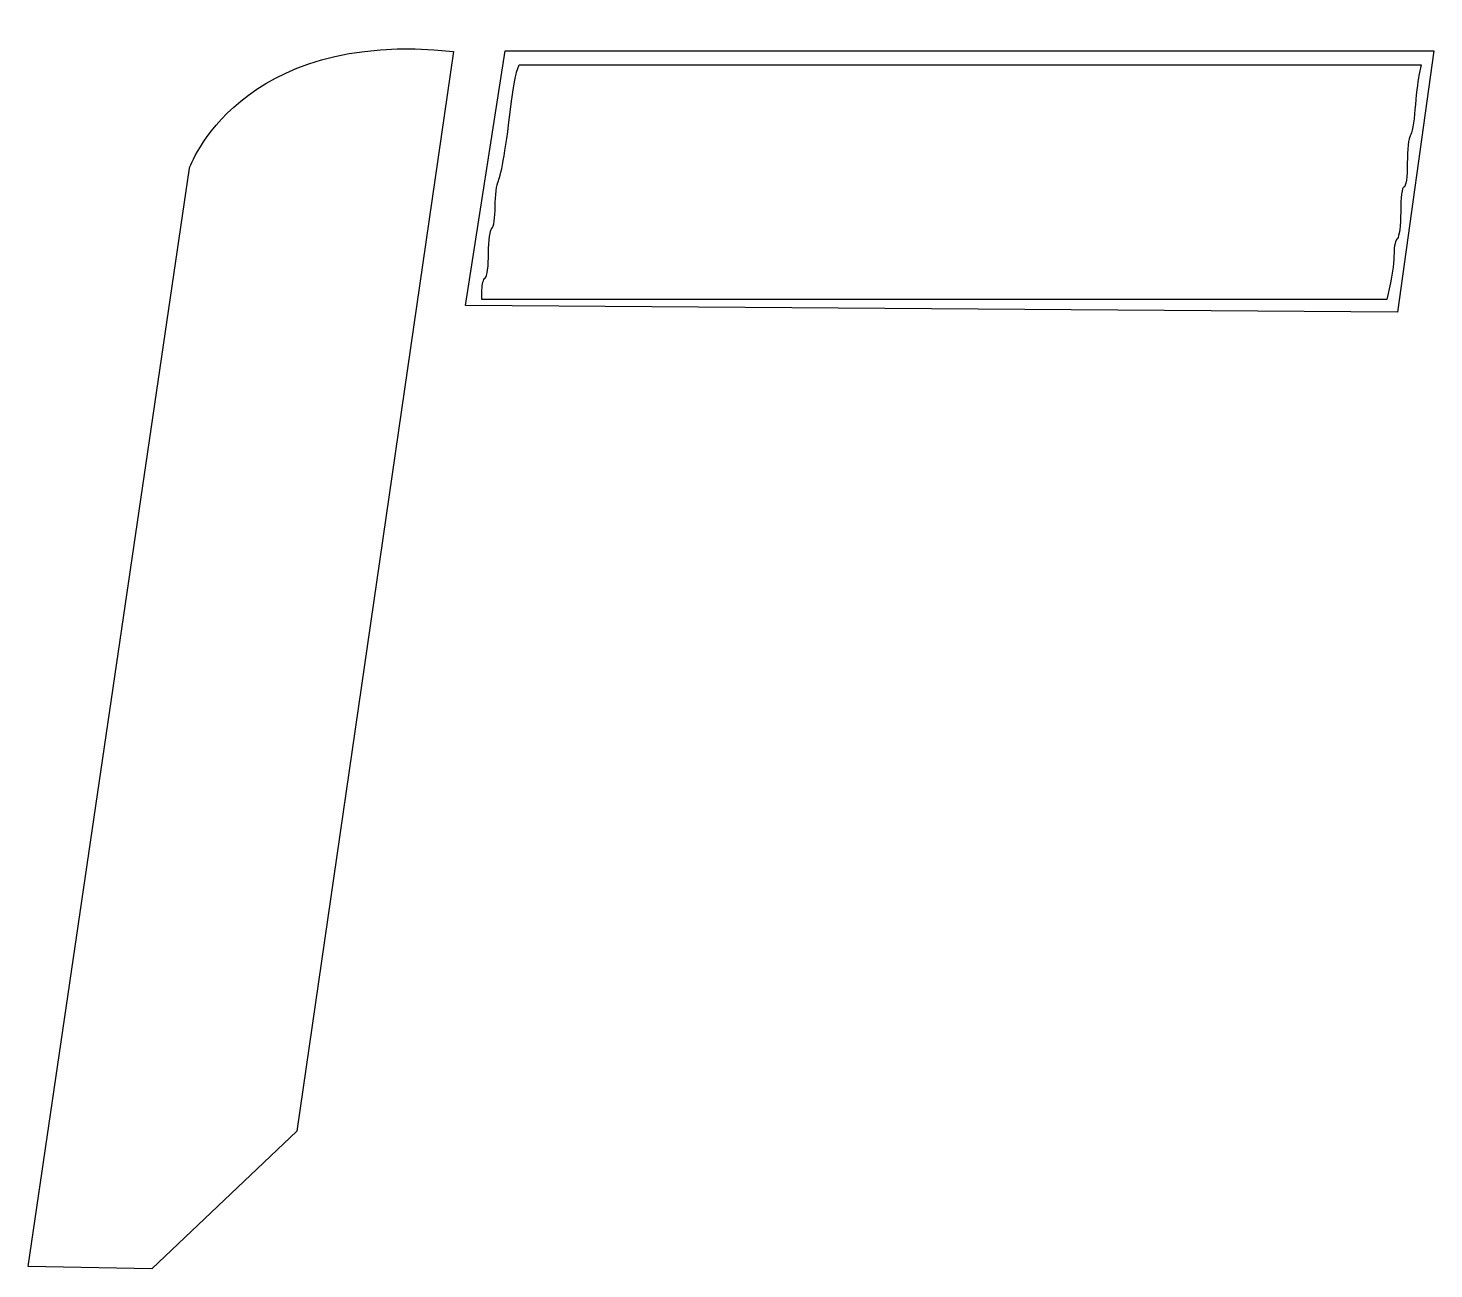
# Model space of a CAD drawing. Extents: x 9.9 to 62.3, y 51.9 to 98.1.
import ezdxf

# ---------------------------------------------------------------- set-up
doc = ezdxf.new("R2010")
doc.units = 0
doc.layers.add('Trace', color=7, linetype='CONTINUOUS')

msp = doc.modelspace()

# ---------------------------------------------------------------- linework, layer by layer
at = {"layer": 'Trace', "color": 7}
for points in [[(25.762061, 97.216968), (19.930784, 57.007265), (14.534677, 51.872258), (9.921875, 51.959293)], [(28.1182, 96.441286), (28.208803, 96.718226), (45.009475, 96.718226), (61.810143, 96.718226), (61.723217, 96.318201)], [(9.921875, 51.959293), (15.92722, 92.865269)], [(60.664241, 88.600698), (60.530957, 87.979216), (43.67856, 87.979216), (26.826162, 87.979216), (26.826162, 88.341206)]]:
    msp.add_lwpolyline(points, dxfattribs=at)
msp.add_lwpolyline([(27.694046, 97.236874), (62.280834, 97.236874), (60.926903, 87.513187), (26.217031, 87.759356)], close=True, dxfattribs=at)
for points in [[(15.92722, 92.865269), (15.92722, 92.865269), (17.754934, 98.087308), (25.762061, 97.216968)], [(27.931171, 95.364295), (27.984204, 95.804323), (28.068365, 96.288968), (28.1182, 96.441286)], [(61.723217, 96.318201), (61.67541, 96.098187), (61.609422, 95.530459), (61.576577, 95.056583)], [(27.435786, 92.399429), (27.548943, 92.610864), (27.729733, 93.692891), (27.931171, 95.364295)], [(61.576577, 95.056583), (61.543732, 94.582708), (61.465785, 94.142372), (61.403362, 94.07806)], [(61.403362, 94.07806), (61.340939, 94.013749), (61.289864, 93.556797), (61.289864, 93.062612)], [(61.289864, 93.062612), (61.289864, 92.545656), (61.237596, 92.164094), (61.16678, 92.164094)], [(27.318502, 91.440942), (27.318502, 91.847577), (27.371278, 92.278896), (27.435786, 92.399429)], [(61.16678, 92.164094), (61.09575, 92.164094), (61.043696, 91.776747), (61.043696, 91.248223)], [(27.195415, 90.625536), (27.263111, 90.667375), (27.318502, 91.034307), (27.318502, 91.440942)], [(61.043696, 91.248223), (61.043696, 90.744494), (60.988308, 90.298121), (60.920611, 90.256282)], [(27.072331, 89.702401), (27.072331, 90.168287), (27.127719, 90.583697), (27.195415, 90.625536)], [(60.920611, 90.256282), (60.852913, 90.214443), (60.797525, 89.964654), (60.797525, 89.701195)], [(26.949247, 88.779266), (27.016943, 88.821105), (27.072331, 89.236516), (27.072331, 89.702401)], [(60.797525, 89.701195), (60.797525, 89.437737), (60.737549, 88.942512), (60.664241, 88.600698)], [(26.826162, 88.341206), (26.826162, 88.5403), (26.88155, 88.737427), (26.949247, 88.779266)]]:
    msp.add_open_spline(points, degree=3, dxfattribs=at)

doc.saveas('drawing.dxf')
